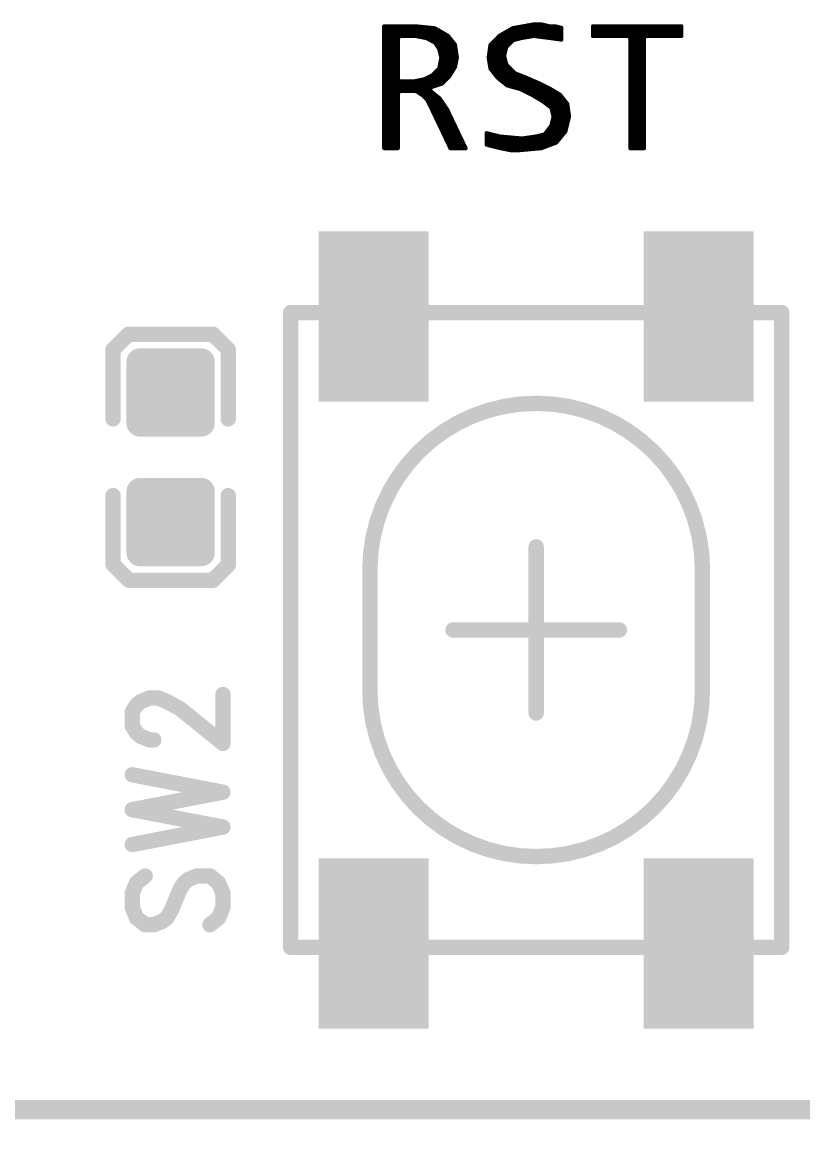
# Model space of a CAD drawing. Extents: x 138.1 to 180, y 20.3 to 82.2.
# Drawn here: x 162.62 to 167.78, y 25.1 to 32.48 of the extents above; entities that cross this region are included whole.
import ezdxf

# ---------------------------------------------------------------- set-up
doc = ezdxf.new("R2010")
doc.units = 0
doc.header["$MEASUREMENT"] = 0
doc.layers.get('0').update_dxf_attribs({"linetype": 'CONTINUOUS'})
doc.layers.get('Defpoints').update_dxf_attribs({"linetype": 'CONTINUOUS'})
doc.layers.add('SILKTOP_PHO', color=251, linetype='CONTINUOUS')
doc.styles.get("Standard").update_dxf_attribs({"font": 'arial.ttf'})
doc.dimstyles.get("Standard").update_dxf_attribs({"dimtxt": 1.5, "dimasz": 1.5, "dimexe": 0.18, "dimexo": 0, "dimgap": 0.5, "dimtad": 0, "dimtih": 1, "dimtoh": 1, "dimzin": 0, "dimdsep": 46, "dimtxsty": 'Standard', "dimcen": 0.09, "dimadec": 0, "dimazin": 0, "dimtfac": 1, "dimtofl": 0, "dimtmove": 2, "dimatfit": 3, "dimfxl": 1, "dimtolj": 1, "dimtzin": 0, "dimarcsym": 0})

# ---------------------------------------------------------------- blocks, each defined once
blk = doc.blocks.new('ROUND_1')
at = {"const_width": 0.0127}
blk.add_lwpolyline([(-0.00635, 0, 1), (0.00635, 0, 1)], format="xyb", close=True, dxfattribs=at)
blk = doc.blocks.new('ROUND_33')
at = {"const_width": 0.0508}
blk.add_lwpolyline([(-0.0254, 0, 1), (0.0254, 0, 1)], format="xyb", close=True, dxfattribs=at)
blk = doc.blocks.new('RECTANGLE_215')
blk.add_solid([(0.363092, 0.563118), (0.363092, -0.563118), (-0.363092, 0.563118), (-0.363092, -0.563118)])
blk = doc.blocks.new('ROUND_158')
at = {"const_width": 0.0889}
blk.add_lwpolyline([(-0.04445, 0, 1), (0.04445, 0, 1)], format="xyb", close=True, dxfattribs=at)
blk = doc.blocks.new('*D109')
at = {"color": 0, "linetype": 'Continuous', "lineweight": -2}
for p, q in [((145.7163, 26.315), (145.7163, 21.1165)), ((171.1163, 26.315), (171.1163, 21.1165)), ((147.2163, 21.2965), (155.3752, 21.2965)), ((169.6163, 21.2965), (161.4574, 21.2965))]:
    blk.add_line(p, q, dxfattribs=at)
at = {"color": 0, "linetype": 'Continuous'}
for points in [[(147.2163, 21.5465), (147.2163, 21.0465), (145.7163, 21.2965)], [(169.6163, 21.5465), (169.6163, 21.0465), (171.1163, 21.2965)]]:
    blk.add_solid(points, dxfattribs=at)
at = {"layer": 'Defpoints', "color": 0, "linetype": 'Continuous'}
for p in [(145.7163, 26.315), (171.1163, 26.315), (171.1163, 21.2965)]:
    blk.add_point(p, dxfattribs=at)
at = {"color": 0, "linetype": 'Continuous', "insert": (158.4163, 21.2965), "char_height": 1.5, "attachment_point": 5}
blk.add_mtext('\\A1;25.40', dxfattribs=at)

msp = doc.modelspace()

# ---------------------------------------------------------------- linework, layer by layer
for points, const_width in [([(163.3947, 29.8271), (163.3947, 30.2335)], 0.1778), ([(163.3947, 30.2335), (163.8011, 30.2335)], 0.1778), ([(163.4963, 29.8271), (163.4963, 30.2335)], 0.1778), ([(163.6741, 29.8271), (163.6741, 30.2335)], 0.1778), ([(163.8011, 30.2335), (163.8011, 29.8271)], 0.1778), ([(163.3947, 30.0839), (163.8011, 30.0839)], 0.1778), ([(163.3947, 29.9061), (163.8011, 29.9061)], 0.1778), ([(163.8011, 29.8271), (163.3947, 29.8271)], 0.1778), ([(163.3947, 28.9691), (163.3947, 29.3755)], 0.1778), ([(163.3947, 29.3755), (163.8011, 29.3755)], 0.1778), ([(163.3947, 29.3727), (163.8011, 29.3727)], 0.1778), ([(163.4963, 28.9691), (163.4963, 29.3755)], 0.1778), ([(163.6741, 28.9691), (163.6741, 29.3755)], 0.1778), ([(163.8011, 29.3755), (163.8011, 28.9691)], 0.1778), ([(163.3947, 29.1949), (163.8011, 29.1949)], 0.1778), ([(163.3947, 29.0171), (163.8011, 29.0171)], 0.1778), ([(163.8011, 28.9691), (163.3947, 28.9691)], 0.1778), ([(146.7163, 25.2833), (170.1163, 25.2833)], 0.127)]:
    msp.add_lwpolyline(points, dxfattribs=dict(const_width=const_width))
at = {"layer": 'SILKTOP_PHO'}
for points, const_width in [([(165.2184, 32.4542), (165.0101, 32.4542)], 0.0254), ([(165.0101, 32.4542), (165.0101, 31.646)], 0.0254), ([(165.0203, 31.646), (165.0203, 32.4542)], 0.0254), ([(165.0457, 31.646), (165.0457, 32.4542)], 0.0254), ([(165.0711, 31.646), (165.0711, 32.4542)], 0.0254), ([(165.0965, 31.646), (165.0965, 32.4542)], 0.0254), ([(165.1219, 32.3884), (165.1219, 32.4542)], 0.0254), ([(165.1473, 32.3884), (165.1473, 32.4542)], 0.0254), ([(165.1727, 32.3884), (165.1727, 32.4542)], 0.0254), ([(165.1981, 32.3884), (165.1981, 32.4542)], 0.0254), ([(165.3452, 32.4415), (165.2184, 32.4542)], 0.0254), ([(165.2235, 32.3877), (165.2235, 32.4537)], 0.0254), ([(165.2489, 32.3826), (165.2489, 32.4512)], 0.0254), ([(165.2743, 32.3775), (165.2743, 32.4486)], 0.0254), ([(165.2997, 32.3691), (165.2997, 32.4461)], 0.0254), ([(165.3251, 32.3564), (165.3251, 32.4435)], 0.0254), ([(165.432, 32.392), (165.3452, 32.4415)], 0.0254), ([(165.3505, 32.3381), (165.3505, 32.4385)], 0.0254), ([(165.3759, 32.2952), (165.3759, 32.424)], 0.0254), ([(165.4013, 32.0811), (165.4013, 32.4095)], 0.0254), ([(165.4267, 32.1065), (165.4267, 32.395)], 0.0254), ([(165.8616, 32.4418), (165.7739, 32.3917)], 0.0254), ([(165.7823, 32.0951), (165.7823, 32.3966)], 0.0254), ([(165.8077, 32.2693), (165.8077, 32.411)], 0.0254), ([(165.8331, 32.3305), (165.8331, 32.4255)], 0.0254), ([(165.8585, 32.3559), (165.8585, 32.44)], 0.0254), ([(166.0015, 32.4672), (165.8616, 32.4418)], 0.0254), ([(165.8839, 32.3663), (165.8839, 32.4458)], 0.0254), ([(165.9093, 32.3727), (165.9093, 32.4504)], 0.0254), ([(165.9347, 32.3778), (165.9347, 32.455)], 0.0254), ([(165.9601, 32.3818), (165.9601, 32.4598)], 0.0254), ([(165.9855, 32.3861), (165.9855, 32.4644)], 0.0254), ([(166.051, 32.4672), (166.0015, 32.4672)], 0.0254), ([(166.0109, 32.3872), (166.0109, 32.4672)], 0.0254), ([(166.0363, 32.3841), (166.0363, 32.4672)], 0.0254), ([(166.1016, 32.4547), (166.051, 32.4672)], 0.0254), ([(166.0617, 32.3808), (166.0617, 32.4646)], 0.0254), ([(166.0871, 32.3778), (166.0871, 32.4583)], 0.0254), ([(166.1046, 32.4542), (166.1016, 32.4547)], 0.0254), ([(166.1422, 32.4542), (166.1046, 32.4542)], 0.0254), ([(166.1125, 32.3745), (166.1125, 32.4542)], 0.0254), ([(166.1379, 32.3709), (166.1379, 32.4542)], 0.0254), ([(166.1831, 32.4441), (166.1422, 32.4542)], 0.0254), ([(166.1633, 32.3671), (166.1633, 32.4489)], 0.0254), ([(166.1831, 32.3643), (166.1831, 32.4441)], 0.0254), ([(166.9776, 32.4542), (166.3909, 32.4542)], 0.0254), ([(166.3909, 32.4542), (166.3909, 32.3884)], 0.0254), ([(166.3919, 32.3884), (166.3919, 32.4542)], 0.0254), ([(166.4173, 32.3884), (166.4173, 32.4542)], 0.0254), ([(166.4427, 32.3884), (166.4427, 32.4542)], 0.0254), ([(166.4681, 32.3884), (166.4681, 32.4542)], 0.0254), ([(166.4935, 32.3884), (166.4935, 32.4542)], 0.0254), ([(166.5189, 32.3884), (166.5189, 32.4542)], 0.0254), ([(166.5443, 32.3884), (166.5443, 32.4542)], 0.0254), ([(166.5697, 32.3884), (166.5697, 32.4542)], 0.0254), ([(166.5951, 32.3884), (166.5951, 32.4542)], 0.0254), ([(166.6205, 32.3884), (166.6205, 32.4542)], 0.0254), ([(166.6459, 31.646), (166.6459, 32.4542)], 0.0254), ([(166.6713, 31.646), (166.6713, 32.4542)], 0.0254), ([(166.6967, 31.646), (166.6967, 32.4542)], 0.0254), ([(166.7221, 31.646), (166.7221, 32.4542)], 0.0254), ([(166.7475, 32.3884), (166.7475, 32.4542)], 0.0254), ([(166.7729, 32.3884), (166.7729, 32.4542)], 0.0254), ([(166.7983, 32.3884), (166.7983, 32.4542)], 0.0254), ([(166.8237, 32.3884), (166.8237, 32.4542)], 0.0254), ([(166.8491, 32.3884), (166.8491, 32.4542)], 0.0254), ([(166.8745, 32.3884), (166.8745, 32.4542)], 0.0254), ([(166.8999, 32.3884), (166.8999, 32.4542)], 0.0254), ([(166.9253, 32.3884), (166.9253, 32.4542)], 0.0254), ([(166.9507, 32.3884), (166.9507, 32.4542)], 0.0254), ([(166.9761, 32.3884), (166.9761, 32.4542)], 0.0254), ([(166.9776, 32.3884), (166.9776, 32.4542)], 0.0254), ([(165.1021, 32.3757), (165.1148, 32.3884)], 0.0254), ([(165.1021, 32.1022), (165.1021, 32.3757)], 0.0254), ([(165.1148, 32.3884), (165.2189, 32.3884)], 0.0254), ([(165.2189, 32.3884), (165.2215, 32.3882)], 0.0254), ([(165.2215, 32.3882), (165.2865, 32.3752)], 0.0254), ([(165.2865, 32.3752), (165.2898, 32.3742)], 0.0254), ([(165.2898, 32.3742), (165.3419, 32.348)], 0.0254), ([(165.3419, 32.348), (165.3467, 32.3437)], 0.0254), ([(165.3467, 32.3437), (165.3729, 32.3046)], 0.0254), ([(165.4803, 32.3315), (165.432, 32.392)], 0.0254), ([(165.4521, 32.1377), (165.4521, 32.3668)], 0.0254), ([(165.4775, 32.1801), (165.4775, 32.3351)], 0.0254), ([(165.4927, 32.2459), (165.4803, 32.3315)], 0.0254), ([(165.713, 32.3308), (165.7008, 32.2457)], 0.0254), ([(165.7739, 32.3917), (165.713, 32.3308)], 0.0254), ([(165.7315, 32.1494), (165.7315, 32.3493)], 0.0254), ([(165.7569, 32.1177), (165.7569, 32.3747)], 0.0254), ([(165.8222, 32.3196), (165.8613, 32.3587)], 0.0254), ([(165.8613, 32.3587), (165.8671, 32.362)], 0.0254), ([(165.8671, 32.362), (165.9192, 32.375)], 0.0254), ([(165.9192, 32.375), (165.9202, 32.3752)], 0.0254), ([(165.9202, 32.3752), (165.9985, 32.3882)], 0.0254), ([(165.9985, 32.3882), (166.002, 32.3884)], 0.0254), ([(166.002, 32.3884), (166.1064, 32.3752)], 0.0254), ([(166.1064, 32.3752), (166.1831, 32.3643)], 0.0254), ([(166.3909, 32.3884), (166.6258, 32.3884)], 0.0254), ([(166.6258, 32.3884), (166.6385, 32.3757)], 0.0254), ([(166.6385, 32.3757), (166.6385, 31.646)], 0.0254), ([(166.7302, 32.3757), (166.7429, 32.3884)], 0.0254), ([(166.7302, 31.646), (166.7302, 32.3757)], 0.0254), ([(166.7429, 32.3884), (166.9776, 32.3884)], 0.0254), ([(165.3729, 32.3046), (165.3746, 32.3008)], 0.0254), ([(165.3746, 32.3008), (165.3876, 32.2485)], 0.0254), ([(165.3876, 32.2485), (165.3876, 32.2429)], 0.0254), ([(165.7061, 32.2134), (165.7061, 32.2833)], 0.0254), ([(165.8059, 32.2617), (165.8189, 32.3137)], 0.0254), ([(165.8059, 32.2553), (165.8059, 32.2617)], 0.0254), ([(165.8189, 32.2033), (165.8059, 32.2553)], 0.0254), ([(165.8077, 32.0747), (165.8077, 32.2477)], 0.0254), ([(165.8189, 32.3137), (165.8222, 32.3196)], 0.0254), ([(165.3746, 32.1779), (165.3713, 32.1713)], 0.0254), ([(165.3876, 32.2429), (165.3746, 32.1779)], 0.0254), ([(165.3759, 32.0681), (165.3759, 32.184)], 0.0254), ([(165.4432, 32.123), (165.4806, 32.185)], 0.0254), ([(165.4806, 32.185), (165.4927, 32.2459)], 0.0254), ([(165.7008, 32.2457), (165.713, 32.1728)], 0.0254), ([(165.713, 32.1728), (165.762, 32.1113)], 0.0254), ([(165.8222, 32.1974), (165.8189, 32.2033)], 0.0254), ([(165.8743, 32.1453), (165.8222, 32.1974)], 0.0254), ([(165.8331, 32.059), (165.8331, 32.1865)], 0.0254), ([(165.1148, 32.0895), (165.1021, 32.1022)], 0.0254), ([(165.2735, 32.1027), (165.2085, 32.0897)], 0.0254), ([(165.2768, 32.1039), (165.2735, 32.1027)], 0.0254), ([(165.2743, 31.9866), (165.2743, 32.1029)], 0.0254), ([(165.3289, 32.1299), (165.2768, 32.1039)], 0.0254), ([(165.2997, 31.9561), (165.2997, 32.1154)], 0.0254), ([(165.3251, 32.0511), (165.3251, 32.1281)], 0.0254), ([(165.3322, 32.1324), (165.3289, 32.1299)], 0.0254), ([(165.3713, 32.1713), (165.3322, 32.1324)], 0.0254), ([(165.3505, 32.0595), (165.3505, 32.1507)], 0.0254), ([(165.3944, 32.0742), (165.4432, 32.123)], 0.0254), ([(165.762, 32.1113), (165.824, 32.0615)], 0.0254), ([(165.8585, 32.0519), (165.8585, 32.1611)], 0.0254), ([(165.8786, 32.1426), (165.8743, 32.1453)], 0.0254), ([(165.9436, 32.1166), (165.8786, 32.1426)], 0.0254), ([(165.8839, 32.0445), (165.8839, 32.1403)], 0.0254), ([(165.9093, 32.0371), (165.9093, 32.1301)], 0.0254), ([(165.9347, 32.0255), (165.9347, 32.1199)], 0.0254), ([(166.0343, 32.0775), (165.9436, 32.1166)], 0.0254), ([(165.9601, 32.0128), (165.9601, 32.1095)], 0.0254), ([(165.206, 32.0895), (165.1148, 32.0895)], 0.0254), ([(165.1219, 32.0237), (165.1219, 32.0895)], 0.0254), ([(165.1473, 32.0237), (165.1473, 32.0895)], 0.0254), ([(165.1727, 32.0237), (165.1727, 32.0895)], 0.0254), ([(165.1981, 32.0237), (165.1981, 32.0895)], 0.0254), ([(165.2085, 32.0897), (165.206, 32.0895)], 0.0254), ([(165.2235, 32.0229), (165.2235, 32.0928)], 0.0254), ([(165.2489, 32.0064), (165.2489, 32.0978)], 0.0254), ([(165.3152, 32.0272), (165.319, 32.0491)], 0.0254), ([(165.3787, 31.9762), (165.3152, 32.0272)], 0.0254), ([(165.319, 32.0491), (165.3944, 32.0742)], 0.0254), ([(165.824, 32.0615), (165.9129, 32.0364)], 0.0254), ([(165.9129, 32.0364), (165.9149, 32.0354)], 0.0254), ([(165.9149, 32.0354), (165.9931, 31.9962)], 0.0254), ([(165.9855, 32.0001), (165.9855, 32.0986)], 0.0254), ([(166.0109, 31.9858), (166.0109, 32.0877)], 0.0254), ([(166.1115, 32.0389), (166.0343, 32.0775)], 0.0254), ([(166.0363, 31.9706), (166.0363, 32.0765)], 0.0254), ([(166.0617, 31.9548), (166.0617, 32.0638)], 0.0254), ([(166.0871, 31.9358), (166.0871, 32.0511)], 0.0254), ([(166.1742, 32.0013), (166.1115, 32.0389)], 0.0254), ([(166.1125, 31.9167), (166.1125, 32.0384)], 0.0254), ([(165.1021, 32.011), (165.1148, 32.0237)], 0.0254), ([(165.1021, 31.646), (165.1021, 32.011)], 0.0254), ([(165.1148, 32.0237), (165.2189, 32.0237)], 0.0254), ([(165.2189, 32.0237), (165.226, 32.0216)], 0.0254), ([(165.226, 32.0216), (165.2652, 31.9955)], 0.0254), ([(165.2652, 31.9955), (165.2669, 31.994)], 0.0254), ([(165.2669, 31.994), (165.2931, 31.9678)], 0.0254), ([(165.2931, 31.9678), (165.2954, 31.9645)], 0.0254), ([(165.2954, 31.9645), (165.3215, 31.9122)], 0.0254), ([(165.3251, 31.9048), (165.3251, 32.0194)], 0.0254), ([(165.3505, 31.8515), (165.3505, 31.999)], 0.0254), ([(165.3759, 31.7981), (165.3759, 31.9787)], 0.0254), ([(165.4292, 31.9005), (165.3787, 31.9762)], 0.0254), ([(165.9931, 31.9962), (165.9939, 31.9957)], 0.0254), ([(165.9939, 31.9957), (166.0592, 31.9569)], 0.0254), ([(166.0592, 31.9569), (166.0602, 31.9561)], 0.0254), ([(166.0602, 31.9561), (166.1122, 31.917)], 0.0254), ([(166.1379, 31.6787), (166.1379, 32.0232)], 0.0254), ([(166.1633, 31.7001), (166.1633, 32.0079)], 0.0254), ([(166.2227, 31.9406), (166.1742, 32.0013)], 0.0254), ([(166.1887, 31.7306), (166.1887, 31.9833)], 0.0254), ([(166.2141, 31.7717), (166.2141, 31.9515)], 0.0254), ([(165.3215, 31.9122), (165.4483, 31.646)], 0.0254), ([(165.4013, 31.7448), (165.4013, 31.9427)], 0.0254), ([(165.4267, 31.6914), (165.4267, 31.9046)], 0.0254), ([(165.5504, 31.646), (165.4292, 31.9005)], 0.0254), ([(166.1122, 31.917), (166.1171, 31.9099)], 0.0254), ([(166.1171, 31.9099), (166.13, 31.8578)], 0.0254), ([(166.2349, 31.8553), (166.2227, 31.9406)], 0.0254), ([(165.4521, 31.646), (165.4521, 31.8527)], 0.0254), ([(166.13, 31.8517), (166.1171, 31.7997)], 0.0254), ([(166.13, 31.8578), (166.13, 31.8517)], 0.0254), ([(166.2103, 31.7565), (166.2349, 31.8553)], 0.0254), ([(165.4775, 31.646), (165.4775, 31.7994)], 0.0254), ([(165.5029, 31.646), (165.5029, 31.7461)], 0.0254), ([(165.776, 31.7252), (165.6876, 31.7473)], 0.0254), ([(165.6876, 31.7473), (165.6876, 31.6694)], 0.0254), ([(165.7061, 31.6645), (165.7061, 31.7428)], 0.0254), ([(165.7315, 31.6582), (165.7315, 31.7364)], 0.0254), ([(165.7569, 31.6518), (165.7569, 31.7301)], 0.0254), ([(166.0688, 31.7382), (166.0165, 31.7252)], 0.0254), ([(166.0363, 31.6445), (166.0363, 31.7301)], 0.0254), ([(166.0617, 31.6503), (166.0617, 31.7364)], 0.0254), ([(166.0757, 31.743), (166.0688, 31.7382)], 0.0254), ([(166.1148, 31.7951), (166.0757, 31.743)], 0.0254), ([(166.0871, 31.6597), (166.0871, 31.758)], 0.0254), ([(166.1125, 31.6694), (166.1125, 31.7918)], 0.0254), ([(166.1171, 31.7997), (166.1148, 31.7951)], 0.0254), ([(166.1491, 31.6831), (166.2103, 31.7565)], 0.0254), ([(165.5283, 31.646), (165.5283, 31.6927)], 0.0254), ([(165.6876, 31.6694), (165.7818, 31.6457)], 0.0254), ([(165.778, 31.7247), (165.776, 31.7252)], 0.0254), ([(165.9212, 31.7118), (165.778, 31.7247)], 0.0254), ([(165.7823, 31.6455), (165.7823, 31.7245)], 0.0254), ([(165.8077, 31.6404), (165.8077, 31.7222)], 0.0254), ([(165.8331, 31.6353), (165.8331, 31.7199)], 0.0254), ([(165.8585, 31.633), (165.8585, 31.7176)], 0.0254), ([(165.8839, 31.633), (165.8839, 31.7153)], 0.0254), ([(165.9093, 31.633), (165.9093, 31.7128)], 0.0254), ([(165.924, 31.7118), (165.9212, 31.7118)], 0.0254), ([(166.0152, 31.725), (165.924, 31.7118)], 0.0254), ([(165.9347, 31.6353), (165.9347, 31.7133)], 0.0254), ([(165.9601, 31.6376), (165.9601, 31.7171)], 0.0254), ([(165.9855, 31.6399), (165.9855, 31.7207)], 0.0254), ([(166.0109, 31.6422), (166.0109, 31.7242)], 0.0254), ([(166.0165, 31.7252), (166.0152, 31.725)], 0.0254), ([(166.0498, 31.6457), (166.1491, 31.6831)], 0.0254), ([(165.0101, 31.646), (165.1021, 31.646)], 0.0254), ([(165.4483, 31.646), (165.5504, 31.646)], 0.0254), ([(165.7818, 31.6457), (165.8455, 31.633)], 0.0254), ([(165.8455, 31.633), (165.9088, 31.633)], 0.0254), ([(165.9088, 31.633), (166.0498, 31.6457)], 0.0254), ([(166.6385, 31.646), (166.7302, 31.646)], 0.0254), ([(164.3914, 30.5584), (164.3914, 26.3582)], 0.1016), ([(164.3914, 30.5584), (164.5664, 30.5584)], 0.1016), ([(166.7163, 30.5584), (165.3162, 30.5584)], 0.1016), ([(167.4663, 30.5584), (167.6413, 30.5584)], 0.1016), ([(167.6413, 26.3582), (167.6413, 30.5584)], 0.1016), ([(163.3185, 30.4156), (163.2169, 30.314)], 0.1016), ([(163.8773, 30.4156), (163.3185, 30.4156)], 0.1016), ([(163.9789, 30.314), (163.8773, 30.4156)], 0.1016), ([(163.2169, 30.314), (163.2169, 29.8553)], 0.1016), ([(163.9789, 29.8553), (163.9789, 30.314)], 0.1016), ([(163.2169, 28.8919), (163.2169, 29.3473)], 0.1016), ([(163.9789, 29.3473), (163.9789, 28.8886)], 0.1016), ([(166.0162, 27.9084), (166.0162, 29.0082)], 0.1016), ([(163.3218, 28.787), (163.2169, 28.8919)], 0.1016), ([(163.9789, 28.8886), (163.8776, 28.787)], 0.1016), ([(164.9164, 28.0582), (164.9164, 28.8583)], 0.1016), ([(167.1163, 28.8583), (167.1163, 28.0582)], 0.1016), ([(163.8776, 28.787), (163.3218, 28.787)], 0.1016), ([(165.4663, 28.4583), (166.5664, 28.4583)], 0.1016), ([(163.4011, 27.9848), (163.4582, 28.0079)], 0.1016), ([(163.4582, 28.0079), (163.5154, 28.0079)], 0.1016), ([(163.5154, 28.0079), (163.5725, 27.9848)], 0.1016), ([(163.9439, 27.7077), (163.9439, 28.0311)], 0.1016), ([(163.3439, 27.9157), (163.3724, 27.9617)], 0.1016), ([(163.3724, 27.9617), (163.4011, 27.9848)], 0.1016), ([(163.5725, 27.9848), (163.6581, 27.9389)], 0.1016), ([(163.6581, 27.9389), (163.9439, 27.7077)], 0.1016), ([(163.3439, 27.8233), (163.3439, 27.9157)], 0.1016), ([(163.3724, 27.7771), (163.3439, 27.8233)], 0.1016), ([(163.4011, 27.7539), (163.3724, 27.7771)], 0.1016), ([(163.4582, 27.7308), (163.4011, 27.7539)], 0.1016), ([(163.4867, 27.7308), (163.4582, 27.7308)], 0.1016), ([(163.3439, 27.4999), (163.9439, 27.3846)], 0.1016), ([(163.3439, 27.2691), (163.9439, 27.3846)], 0.1016), ([(163.3439, 27.2691), (163.9439, 27.1537)], 0.1016), ([(163.3439, 27.0382), (163.9439, 27.1537)], 0.1016), ([(163.4295, 26.8304), (163.3724, 26.7842)], 0.1016), ([(163.7153, 26.8073), (163.7724, 26.8304)], 0.1016), ([(163.7724, 26.8304), (163.8583, 26.8304)], 0.1016), ([(163.8583, 26.8304), (163.9154, 26.7842)], 0.1016), ([(163.3724, 26.7842), (163.3439, 26.7148)], 0.1016), ([(163.6581, 26.7379), (163.6868, 26.7842)], 0.1016), ([(163.6868, 26.7842), (163.7153, 26.8073)], 0.1016), ([(163.9154, 26.7842), (163.9439, 26.7148)], 0.1016), ([(163.3439, 26.7148), (163.3439, 26.6226)], 0.1016), ([(163.601, 26.5995), (163.6581, 26.7379)], 0.1016), ([(163.9439, 26.7148), (163.9439, 26.6226)], 0.1016), ([(163.3439, 26.6226), (163.3724, 26.5533)], 0.1016), ([(163.5725, 26.5533), (163.601, 26.5995)], 0.1016), ([(163.9439, 26.6226), (163.9154, 26.5533)], 0.1016), ([(163.3724, 26.5533), (163.4295, 26.5071)], 0.1016), ([(163.4867, 26.5071), (163.5438, 26.5302)], 0.1016), ([(163.5438, 26.5302), (163.5725, 26.5533)], 0.1016), ([(163.9154, 26.5533), (163.8583, 26.5071)], 0.1016), ([(163.4295, 26.5071), (163.4867, 26.5071)], 0.1016), ([(164.3914, 26.3582), (164.5664, 26.3582)], 0.1016), ([(165.3162, 26.3582), (166.7163, 26.3582)], 0.1016), ([(167.4663, 26.3582), (167.6413, 26.3582)], 0.1016), ([(146.7163, 25.2833), (170.1163, 25.2833)], 0.127)]:
    msp.add_lwpolyline(points, dxfattribs=dict(at, const_width=const_width))
at = {"layer": 'SILKTOP_PHO', "const_width": 0.1016}
for points in [[(167.1163, 28.8583, 1), (164.9164, 28.8583)], [(164.9164, 28.0582, 1), (167.1163, 28.0582)]]:
    msp.add_lwpolyline(points, format="xyb", dxfattribs=at)

# ---------------------------------------------------------------- block references
for name, p in [('RECTANGLE_215', (164.9413, 30.5332)), ('RECTANGLE_215', (167.0914, 30.5332)), ('ROUND_158', (163.3947, 30.2335)), ('ROUND_158', (163.4963, 30.2335)), ('ROUND_158', (163.6741, 30.2335)), ('ROUND_158', (163.8011, 30.2335)), ('ROUND_158', (163.3947, 30.0839)), ('ROUND_158', (163.8011, 30.0839)), ('ROUND_158', (163.3947, 29.9061)), ('ROUND_158', (163.8011, 29.9061)), ('ROUND_158', (163.3947, 29.8271)), ('ROUND_158', (163.3947, 29.8271)), ('ROUND_158', (163.4963, 29.8271)), ('ROUND_158', (163.6741, 29.8271)), ('ROUND_158', (163.8011, 29.8271)), ('ROUND_158', (163.3947, 29.3755)), ('ROUND_158', (163.3947, 29.3727)), ('ROUND_158', (163.4963, 29.3755)), ('ROUND_158', (163.6741, 29.3755)), ('ROUND_158', (163.8011, 29.3755)), ('ROUND_158', (163.8011, 29.3727)), ('ROUND_158', (163.3947, 29.1949)), ('ROUND_158', (163.8011, 29.1949)), ('ROUND_158', (163.3947, 29.0171)), ('ROUND_158', (163.8011, 29.0171)), ('ROUND_158', (163.3947, 28.9691)), ('ROUND_158', (163.3947, 28.9691)), ('ROUND_158', (163.4963, 28.9691)), ('ROUND_158', (163.6741, 28.9691)), ('ROUND_158', (163.8011, 28.9691)), ('RECTANGLE_215', (164.9413, 26.3834)), ('RECTANGLE_215', (167.0914, 26.3834))]:
    msp.add_blockref(name, p)
at = {"layer": 'SILKTOP_PHO'}
for name, p in [('ROUND_1', (165.0101, 32.4542)), ('ROUND_1', (165.0203, 32.4542)), ('ROUND_1', (165.0457, 32.4542)), ('ROUND_1', (165.0711, 32.4542)), ('ROUND_1', (165.0965, 32.4542)), ('ROUND_1', (165.1219, 32.4542)), ('ROUND_1', (165.1473, 32.4542)), ('ROUND_1', (165.1727, 32.4542)), ('ROUND_1', (165.1981, 32.4542)), ('ROUND_1', (165.2184, 32.4542)), ('ROUND_1', (165.2235, 32.4537)), ('ROUND_1', (165.2489, 32.4512)), ('ROUND_1', (165.2743, 32.4486)), ('ROUND_1', (165.2997, 32.4461)), ('ROUND_1', (165.3251, 32.4435)), ('ROUND_1', (165.3452, 32.4415)), ('ROUND_1', (165.3505, 32.4385)), ('ROUND_1', (165.3759, 32.424)), ('ROUND_1', (165.4013, 32.4095)), ('ROUND_1', (165.4267, 32.395)), ('ROUND_1', (165.7823, 32.3966)), ('ROUND_1', (165.8077, 32.411)), ('ROUND_1', (165.8331, 32.4255)), ('ROUND_1', (165.8585, 32.44)), ('ROUND_1', (165.8616, 32.4418)), ('ROUND_1', (165.8839, 32.4458)), ('ROUND_1', (165.9093, 32.4504)), ('ROUND_1', (165.9347, 32.455)), ('ROUND_1', (165.9601, 32.4598)), ('ROUND_1', (165.9855, 32.4644)), ('ROUND_1', (166.0015, 32.4672)), ('ROUND_1', (166.0109, 32.4672)), ('ROUND_1', (166.0363, 32.4672)), ('ROUND_1', (166.051, 32.4672)), ('ROUND_1', (166.0617, 32.4646)), ('ROUND_1', (166.0871, 32.4583)), ('ROUND_1', (166.1016, 32.4547)), ('ROUND_1', (166.1046, 32.4542)), ('ROUND_1', (166.1125, 32.4542)), ('ROUND_1', (166.1379, 32.4542)), ('ROUND_1', (166.1422, 32.4542)), ('ROUND_1', (166.1633, 32.4489)), ('ROUND_1', (166.1831, 32.4441)), ('ROUND_1', (166.3909, 32.4542)), ('ROUND_1', (166.3919, 32.4542)), ('ROUND_1', (166.4173, 32.4542)), ('ROUND_1', (166.4427, 32.4542)), ('ROUND_1', (166.4681, 32.4542)), ('ROUND_1', (166.4935, 32.4542)), ('ROUND_1', (166.5189, 32.4542)), ('ROUND_1', (166.5443, 32.4542)), ('ROUND_1', (166.5697, 32.4542)), ('ROUND_1', (166.5951, 32.4542)), ('ROUND_1', (166.6205, 32.4542)), ('ROUND_1', (166.6459, 32.4542)), ('ROUND_1', (166.6713, 32.4542)), ('ROUND_1', (166.6967, 32.4542)), ('ROUND_1', (166.7221, 32.4542)), ('ROUND_1', (166.7475, 32.4542)), ('ROUND_1', (166.7729, 32.4542)), ('ROUND_1', (166.7983, 32.4542)), ('ROUND_1', (166.8237, 32.4542)), ('ROUND_1', (166.8491, 32.4542)), ('ROUND_1', (166.8745, 32.4542)), ('ROUND_1', (166.8999, 32.4542)), ('ROUND_1', (166.9253, 32.4542)), ('ROUND_1', (166.9507, 32.4542)), ('ROUND_1', (166.9761, 32.4542)), ('ROUND_1', (166.9776, 32.4542)), ('ROUND_1', (166.9776, 32.4542)), ('ROUND_1', (165.1021, 32.3757)), ('ROUND_1', (165.1148, 32.3884)), ('ROUND_1', (165.1219, 32.3884)), ('ROUND_1', (165.1473, 32.3884)), ('ROUND_1', (165.1727, 32.3884)), ('ROUND_1', (165.1981, 32.3884)), ('ROUND_1', (165.2189, 32.3884)), ('ROUND_1', (165.2215, 32.3882)), ('ROUND_1', (165.2235, 32.3877)), ('ROUND_1', (165.2489, 32.3826)), ('ROUND_1', (165.2743, 32.3775)), ('ROUND_1', (165.2865, 32.3752)), ('ROUND_1', (165.2898, 32.3742)), ('ROUND_1', (165.2997, 32.3691)), ('ROUND_1', (165.3251, 32.3564)), ('ROUND_1', (165.3419, 32.348)), ('ROUND_1', (165.3467, 32.3437)), ('ROUND_1', (165.3505, 32.3381)), ('ROUND_1', (165.432, 32.392)), ('ROUND_1', (165.4521, 32.3668)), ('ROUND_1', (165.4775, 32.3351)), ('ROUND_1', (165.4803, 32.3315)), ('ROUND_1', (165.713, 32.3308)), ('ROUND_1', (165.7315, 32.3493)), ('ROUND_1', (165.7569, 32.3747)), ('ROUND_1', (165.7739, 32.3917)), ('ROUND_1', (165.8331, 32.3305)), ('ROUND_1', (165.8585, 32.3559)), ('ROUND_1', (165.8613, 32.3587)), ('ROUND_1', (165.8671, 32.362)), ('ROUND_1', (165.8839, 32.3663)), ('ROUND_1', (165.9093, 32.3727)), ('ROUND_1', (165.9192, 32.375)), ('ROUND_1', (165.9202, 32.3752)), ('ROUND_1', (165.9347, 32.3778)), ('ROUND_1', (165.9601, 32.3818)), ('ROUND_1', (165.9855, 32.3861)), ('ROUND_1', (165.9985, 32.3882)), ('ROUND_1', (166.002, 32.3884)), ('ROUND_1', (166.0109, 32.3872)), ('ROUND_1', (166.0363, 32.3841)), ('ROUND_1', (166.0617, 32.3808)), ('ROUND_1', (166.0871, 32.3778)), ('ROUND_1', (166.1064, 32.3752)), ('ROUND_1', (166.1125, 32.3745)), ('ROUND_1', (166.1379, 32.3709)), ('ROUND_1', (166.1633, 32.3671)), ('ROUND_1', (166.1831, 32.3643)), ('ROUND_1', (166.3909, 32.3884)), ('ROUND_1', (166.3919, 32.3884)), ('ROUND_1', (166.4173, 32.3884)), ('ROUND_1', (166.4427, 32.3884)), ('ROUND_1', (166.4681, 32.3884)), ('ROUND_1', (166.4935, 32.3884)), ('ROUND_1', (166.5189, 32.3884)), ('ROUND_1', (166.5443, 32.3884)), ('ROUND_1', (166.5697, 32.3884)), ('ROUND_1', (166.5951, 32.3884)), ('ROUND_1', (166.6205, 32.3884)), ('ROUND_1', (166.6258, 32.3884)), ('ROUND_1', (166.6385, 32.3757)), ('ROUND_1', (166.7302, 32.3757)), ('ROUND_1', (166.7429, 32.3884)), ('ROUND_1', (166.7475, 32.3884)), ('ROUND_1', (166.7729, 32.3884)), ('ROUND_1', (166.7983, 32.3884)), ('ROUND_1', (166.8237, 32.3884)), ('ROUND_1', (166.8491, 32.3884)), ('ROUND_1', (166.8745, 32.3884)), ('ROUND_1', (166.8999, 32.3884)), ('ROUND_1', (166.9253, 32.3884)), ('ROUND_1', (166.9507, 32.3884)), ('ROUND_1', (166.9761, 32.3884)), ('ROUND_1', (166.9776, 32.3884)), ('ROUND_1', (165.3729, 32.3046)), ('ROUND_1', (165.3746, 32.3008)), ('ROUND_1', (165.3759, 32.2952)), ('ROUND_1', (165.3876, 32.2485)), ('ROUND_1', (165.7061, 32.2833)), ('ROUND_1', (165.8059, 32.2617)), ('ROUND_1', (165.8059, 32.2553)), ('ROUND_1', (165.8077, 32.2693)), ('ROUND_1', (165.8077, 32.2477)), ('ROUND_1', (165.8189, 32.3137)), ('ROUND_1', (165.8222, 32.3196)), ('ROUND_1', (165.3746, 32.1779)), ('ROUND_1', (165.3759, 32.184)), ('ROUND_1', (165.3876, 32.2429)), ('ROUND_1', (165.3876, 32.2429)), ('ROUND_1', (165.4775, 32.1801)), ('ROUND_1', (165.4806, 32.185)), ('ROUND_1', (165.4927, 32.2459)), ('ROUND_1', (165.7008, 32.2457)), ('ROUND_1', (165.7061, 32.2134)), ('ROUND_1', (165.713, 32.1728)), ('ROUND_1', (165.8189, 32.2033)), ('ROUND_1', (165.8222, 32.1974)), ('ROUND_1', (165.8331, 32.1865)), ('ROUND_1', (165.1021, 32.1022)), ('ROUND_1', (165.2735, 32.1027)), ('ROUND_1', (165.2743, 32.1029)), ('ROUND_1', (165.2768, 32.1039)), ('ROUND_1', (165.2997, 32.1154)), ('ROUND_1', (165.3251, 32.1281)), ('ROUND_1', (165.3289, 32.1299)), ('ROUND_1', (165.3322, 32.1324)), ('ROUND_1', (165.3505, 32.1507)), ('ROUND_1', (165.3713, 32.1713)), ('ROUND_1', (165.4267, 32.1065)), ('ROUND_1', (165.4432, 32.123)), ('ROUND_1', (165.4521, 32.1377)), ('ROUND_1', (165.7315, 32.1494)), ('ROUND_1', (165.7569, 32.1177)), ('ROUND_1', (165.762, 32.1113)), ('ROUND_1', (165.8585, 32.1611)), ('ROUND_1', (165.8743, 32.1453)), ('ROUND_1', (165.8786, 32.1426)), ('ROUND_1', (165.8839, 32.1403)), ('ROUND_1', (165.9093, 32.1301)), ('ROUND_1', (165.9347, 32.1199)), ('ROUND_1', (165.9436, 32.1166)), ('ROUND_1', (165.9601, 32.1095)), ('ROUND_1', (165.1148, 32.0895)), ('ROUND_1', (165.1219, 32.0895)), ('ROUND_1', (165.1473, 32.0895)), ('ROUND_1', (165.1727, 32.0895)), ('ROUND_1', (165.1981, 32.0895)), ('ROUND_1', (165.206, 32.0895)), ('ROUND_1', (165.2085, 32.0897)), ('ROUND_1', (165.2235, 32.0928)), ('ROUND_1', (165.2489, 32.0978)), ('ROUND_1', (165.3152, 32.0272)), ('ROUND_1', (165.319, 32.0491)), ('ROUND_1', (165.3251, 32.0511)), ('ROUND_1', (165.3505, 32.0595)), ('ROUND_1', (165.3759, 32.0681)), ('ROUND_1', (165.3944, 32.0742)), ('ROUND_1', (165.4013, 32.0811)), ('ROUND_1', (165.7823, 32.0951)), ('ROUND_1', (165.8077, 32.0747)), ('ROUND_1', (165.824, 32.0615)), ('ROUND_1', (165.8331, 32.059)), ('ROUND_1', (165.8585, 32.0519)), ('ROUND_1', (165.8839, 32.0445)), ('ROUND_1', (165.9093, 32.0371)), ('ROUND_1', (165.9129, 32.0364)), ('ROUND_1', (165.9149, 32.0354)), ('ROUND_1', (165.9347, 32.0255)), ('ROUND_1', (165.9855, 32.0986)), ('ROUND_1', (166.0109, 32.0877)), ('ROUND_1', (166.0343, 32.0775)), ('ROUND_1', (166.0363, 32.0765)), ('ROUND_1', (166.0617, 32.0638)), ('ROUND_1', (166.0871, 32.0511)), ('ROUND_1', (166.1115, 32.0389)), ('ROUND_1', (166.1125, 32.0384)), ('ROUND_1', (165.1021, 32.011)), ('ROUND_1', (165.1148, 32.0237)), ('ROUND_1', (165.1219, 32.0237)), ('ROUND_1', (165.1473, 32.0237)), ('ROUND_1', (165.1727, 32.0237)), ('ROUND_1', (165.1981, 32.0237)), ('ROUND_1', (165.2189, 32.0237)), ('ROUND_1', (165.2235, 32.0229)), ('ROUND_1', (165.226, 32.0216)), ('ROUND_1', (165.2489, 32.0064)), ('ROUND_1', (165.2652, 31.9955)), ('ROUND_1', (165.2669, 31.994)), ('ROUND_1', (165.2743, 31.9866)), ('ROUND_1', (165.2931, 31.9678)), ('ROUND_1', (165.2954, 31.9645)), ('ROUND_1', (165.2997, 31.9561)), ('ROUND_1', (165.3251, 32.0194)), ('ROUND_1', (165.3505, 31.999)), ('ROUND_1', (165.3759, 31.9787)), ('ROUND_1', (165.3787, 31.9762)), ('ROUND_1', (165.9601, 32.0128)), ('ROUND_1', (165.9855, 32.0001)), ('ROUND_1', (165.9931, 31.9962)), ('ROUND_1', (165.9939, 31.9957)), ('ROUND_1', (166.0109, 31.9858)), ('ROUND_1', (166.0363, 31.9706)), ('ROUND_1', (166.0592, 31.9569)), ('ROUND_1', (166.0602, 31.9561)), ('ROUND_1', (166.0617, 31.9548)), ('ROUND_1', (166.1379, 32.0232)), ('ROUND_1', (166.1633, 32.0079)), ('ROUND_1', (166.1742, 32.0013)), ('ROUND_1', (166.1887, 31.9833)), ('ROUND_1', (166.2141, 31.9515)), ('ROUND_1', (165.3215, 31.9122)), ('ROUND_1', (165.3251, 31.9048)), ('ROUND_1', (165.4013, 31.9427)), ('ROUND_1', (165.4267, 31.9046)), ('ROUND_1', (165.4292, 31.9005)), ('ROUND_1', (166.0871, 31.9358)), ('ROUND_1', (166.1122, 31.917)), ('ROUND_1', (166.1125, 31.9167)), ('ROUND_1', (166.1171, 31.9099)), ('ROUND_1', (166.2227, 31.9406)), ('ROUND_1', (165.3505, 31.8515)), ('ROUND_1', (165.4521, 31.8527)), ('ROUND_1', (166.13, 31.8578)), ('ROUND_1', (166.13, 31.8517)), ('ROUND_1', (166.2349, 31.8553)), ('ROUND_1', (166.2349, 31.8553)), ('ROUND_1', (165.3759, 31.7981)), ('ROUND_1', (165.4013, 31.7448)), ('ROUND_1', (165.4775, 31.7994)), ('ROUND_1', (165.5029, 31.7461)), ('ROUND_1', (165.6876, 31.7473)), ('ROUND_1', (165.7061, 31.7428)), ('ROUND_1', (165.7315, 31.7364)), ('ROUND_1', (165.7569, 31.7301)), ('ROUND_1', (166.0363, 31.7301)), ('ROUND_1', (166.0617, 31.7364)), ('ROUND_1', (166.0688, 31.7382)), ('ROUND_1', (166.0757, 31.743)), ('ROUND_1', (166.0871, 31.758)), ('ROUND_1', (166.1125, 31.7918)), ('ROUND_1', (166.1148, 31.7951)), ('ROUND_1', (166.1171, 31.7997)), ('ROUND_1', (166.1887, 31.7306)), ('ROUND_1', (166.2103, 31.7565)), ('ROUND_1', (166.2141, 31.7717)), ('ROUND_1', (165.4267, 31.6914)), ('ROUND_1', (165.5283, 31.6927)), ('ROUND_1', (165.6876, 31.6694)), ('ROUND_1', (165.7061, 31.6645)), ('ROUND_1', (165.7315, 31.6582)), ('ROUND_1', (165.776, 31.7252)), ('ROUND_1', (165.778, 31.7247)), ('ROUND_1', (165.7823, 31.7245)), ('ROUND_1', (165.8077, 31.7222)), ('ROUND_1', (165.8331, 31.7199)), ('ROUND_1', (165.8585, 31.7176)), ('ROUND_1', (165.8839, 31.7153)), ('ROUND_1', (165.9093, 31.7128)), ('ROUND_1', (165.9212, 31.7118)), ('ROUND_1', (165.924, 31.7118)), ('ROUND_1', (165.9347, 31.7133)), ('ROUND_1', (165.9601, 31.7171)), ('ROUND_1', (165.9855, 31.7207)), ('ROUND_1', (166.0109, 31.7242)), ('ROUND_1', (166.0152, 31.725)), ('ROUND_1', (166.0165, 31.7252)), ('ROUND_1', (166.0871, 31.6597)), ('ROUND_1', (166.1125, 31.6694)), ('ROUND_1', (166.1379, 31.6787)), ('ROUND_1', (166.1491, 31.6831)), ('ROUND_1', (166.1633, 31.7001)), ('ROUND_1', (165.0101, 31.646)), ('ROUND_1', (165.0203, 31.646)), ('ROUND_1', (165.0457, 31.646)), ('ROUND_1', (165.0711, 31.646)), ('ROUND_1', (165.0965, 31.646)), ('ROUND_1', (165.1021, 31.646)), ('ROUND_1', (165.4483, 31.646)), ('ROUND_1', (165.4521, 31.646)), ('ROUND_1', (165.4775, 31.646)), ('ROUND_1', (165.5029, 31.646)), ('ROUND_1', (165.5283, 31.646)), ('ROUND_1', (165.5504, 31.646)), ('ROUND_1', (165.5504, 31.646)), ('ROUND_1', (165.7569, 31.6518)), ('ROUND_1', (165.7818, 31.6457)), ('ROUND_1', (165.7823, 31.6455)), ('ROUND_1', (165.8077, 31.6404)), ('ROUND_1', (165.8331, 31.6353)), ('ROUND_1', (165.8455, 31.633)), ('ROUND_1', (165.8585, 31.633)), ('ROUND_1', (165.8839, 31.633)), ('ROUND_1', (165.9088, 31.633)), ('ROUND_1', (165.9093, 31.633)), ('ROUND_1', (165.9347, 31.6353)), ('ROUND_1', (165.9601, 31.6376)), ('ROUND_1', (165.9855, 31.6399)), ('ROUND_1', (166.0109, 31.6422)), ('ROUND_1', (166.0363, 31.6445)), ('ROUND_1', (166.0498, 31.6457)), ('ROUND_1', (166.0617, 31.6503)), ('ROUND_1', (166.6385, 31.646)), ('ROUND_1', (166.6459, 31.646)), ('ROUND_1', (166.6713, 31.646)), ('ROUND_1', (166.6967, 31.646)), ('ROUND_1', (166.7221, 31.646)), ('ROUND_1', (166.7302, 31.646)), ('ROUND_33', (164.3914, 30.5584)), ('ROUND_33', (164.3914, 30.5584)), ('ROUND_33', (164.5664, 30.5584)), ('ROUND_33', (165.3162, 30.5584)), ('ROUND_33', (166.7163, 30.5584)), ('ROUND_33', (167.4663, 30.5584)), ('ROUND_33', (167.6413, 30.5584)), ('ROUND_33', (167.6413, 30.5584)), ('ROUND_33', (163.3185, 30.4156)), ('ROUND_33', (163.8773, 30.4156)), ('ROUND_33', (163.2169, 30.314)), ('ROUND_33', (163.9789, 30.314)), ('ROUND_33', (163.2169, 29.8553)), ('ROUND_33', (163.9789, 29.8553)), ('ROUND_33', (163.2169, 29.3473)), ('ROUND_33', (163.9789, 29.3473)), ('ROUND_33', (166.0162, 29.0082)), ('ROUND_33', (163.2169, 28.8919)), ('ROUND_33', (163.9789, 28.8886)), ('ROUND_33', (164.9164, 28.8583)), ('ROUND_33', (164.9164, 28.8583)), ('ROUND_33', (167.1163, 28.8583)), ('ROUND_33', (167.1163, 28.8583)), ('ROUND_33', (163.3218, 28.787)), ('ROUND_33', (163.8776, 28.787)), ('ROUND_33', (165.4663, 28.4583)), ('ROUND_33', (166.5664, 28.4583)), ('ROUND_33', (163.4582, 28.0079)), ('ROUND_33', (163.5154, 28.0079)), ('ROUND_33', (163.9439, 28.0311)), ('ROUND_33', (164.9164, 28.0582)), ('ROUND_33', (164.9164, 28.0582)), ('ROUND_33', (167.1163, 28.0582)), ('ROUND_33', (167.1163, 28.0582)), ('ROUND_33', (163.3724, 27.9617)), ('ROUND_33', (163.3724, 27.9617)), ('ROUND_33', (163.4011, 27.9848)), ('ROUND_33', (163.5725, 27.9848)), ('ROUND_33', (163.6581, 27.9389)), ('ROUND_33', (163.6581, 27.9389)), ('ROUND_33', (163.3439, 27.9157)), ('ROUND_33', (166.0162, 27.9084)), ('ROUND_33', (163.3439, 27.8233)), ('ROUND_33', (163.3724, 27.7771)), ('ROUND_33', (163.3724, 27.7771)), ('ROUND_33', (163.4011, 27.7539)), ('ROUND_33', (163.4582, 27.7308)), ('ROUND_33', (163.4867, 27.7308)), ('ROUND_33', (163.9439, 27.7077)), ('ROUND_33', (163.9439, 27.7077)), ('ROUND_33', (163.3439, 27.4999)), ('ROUND_33', (163.9439, 27.3846)), ('ROUND_33', (163.9439, 27.3846)), ('ROUND_33', (163.3439, 27.2691)), ('ROUND_33', (163.3439, 27.2691)), ('ROUND_33', (163.9439, 27.1537)), ('ROUND_33', (163.9439, 27.1537)), ('ROUND_33', (163.3439, 27.0382)), ('ROUND_33', (163.4295, 26.8304)), ('ROUND_33', (163.7724, 26.8304)), ('ROUND_33', (163.7724, 26.8304)), ('ROUND_33', (163.8583, 26.8304)), ('ROUND_33', (163.3724, 26.7842)), ('ROUND_33', (163.3724, 26.7842)), ('ROUND_33', (163.6868, 26.7842)), ('ROUND_33', (163.7153, 26.8073)), ('ROUND_33', (163.7153, 26.8073)), ('ROUND_33', (163.9154, 26.7842)), ('ROUND_33', (163.3439, 26.7148)), ('ROUND_33', (163.6581, 26.7379)), ('ROUND_33', (163.6581, 26.7379)), ('ROUND_33', (163.9439, 26.7148)), ('ROUND_33', (163.9439, 26.7148)), ('ROUND_33', (163.3439, 26.6226)), ('ROUND_33', (163.601, 26.5995)), ('ROUND_33', (163.601, 26.5995)), ('ROUND_33', (163.9439, 26.6226)), ('ROUND_33', (163.9439, 26.6226)), ('ROUND_33', (163.3724, 26.5533)), ('ROUND_33', (163.3724, 26.5533)), ('ROUND_33', (163.5438, 26.5302)), ('ROUND_33', (163.5438, 26.5302)), ('ROUND_33', (163.5725, 26.5533)), ('ROUND_33', (163.9154, 26.5533)), ('ROUND_33', (163.4295, 26.5071)), ('ROUND_33', (163.4295, 26.5071)), ('ROUND_33', (163.4867, 26.5071)), ('ROUND_33', (163.4867, 26.5071)), ('ROUND_33', (163.8583, 26.5071)), ('ROUND_33', (164.3914, 26.3582)), ('ROUND_33', (164.3914, 26.3582)), ('ROUND_33', (164.5664, 26.3582)), ('ROUND_33', (165.3162, 26.3582)), ('ROUND_33', (166.7163, 26.3582)), ('ROUND_33', (167.4663, 26.3582)), ('ROUND_33', (167.6413, 26.3582)), ('ROUND_33', (167.6413, 26.3582))]:
    msp.add_blockref(name, p, dxfattribs=at)

# ---------------------------------------------------------------- dimensions: what is measured, and where the dimension line sits
at = {"linetype": 'Continuous'}
dim = msp.add_linear_dim(base=(171.1163, 21.2965), p1=(145.7163, 26.315), p2=(171.1163, 26.315), dimstyle='Standard', dxfattribs=at)
dim.commit()
dim.dimension.update_dxf_attribs({"geometry": '*D109', "text_midpoint": (158.4163, 21.2965)})

doc.saveas('drawing.dxf')
